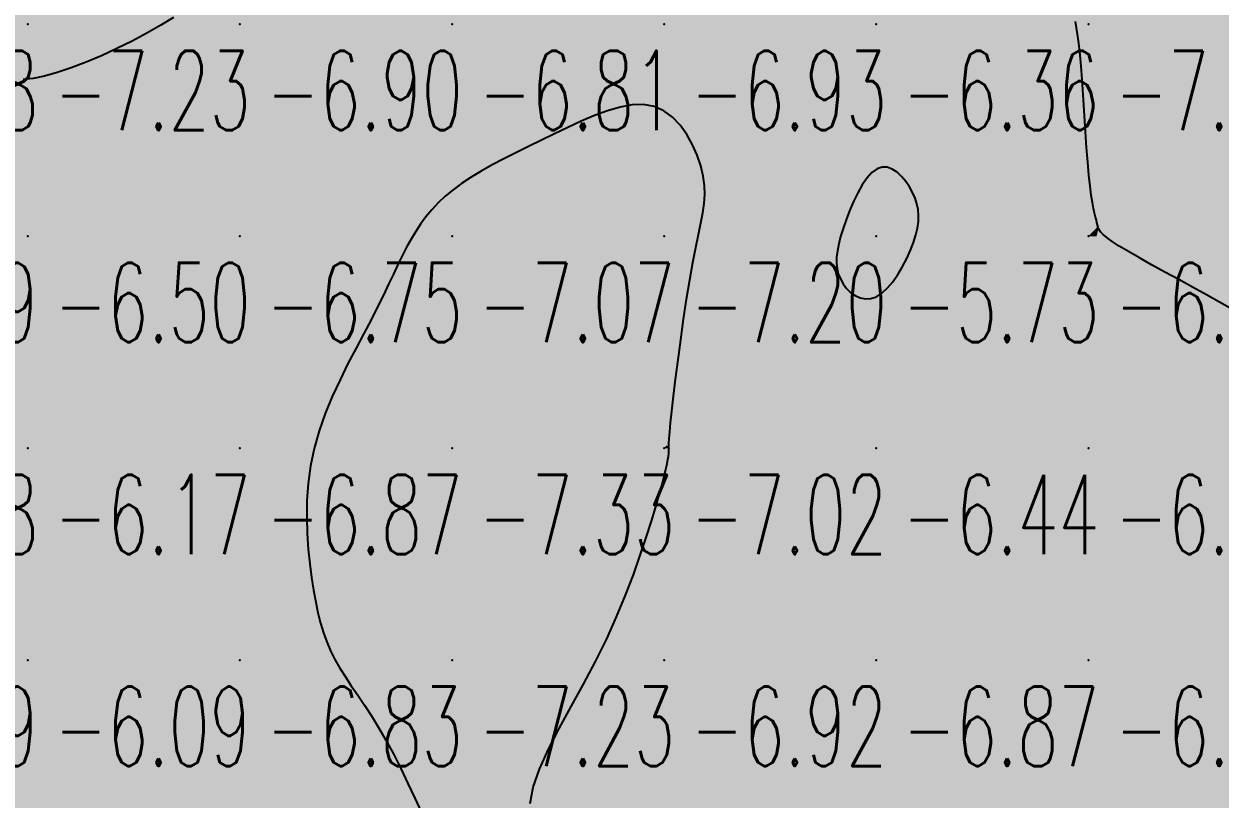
# Model space of a CAD drawing. Header units: millimetres. Extents: x 88261 to 90953, y 390274 to 392322.
# Drawn here: x 90070.1 to 90126.5, y 390950.7 to 390987.3 of the extents above; entities that cross this region are included whole.
import ezdxf
from ezdxf.enums import TextEntityAlignment as Align

# ---------------------------------------------------------------- set-up
doc = ezdxf.new("R2010")
doc.units = ezdxf.units.MM
doc.header["$LTSCALE"] = 25
for name, color, linetype in [('CN_03_00', 7, 'Continuous'), ('COTEAlt', 7, 'Continuous'), ('TN_COLORIAGE', 7, 'Continuous')]:
    doc.layers.add(name, color=color, linetype=linetype)
doc.styles.add('Simplex 1.0', font='Simplex.shx', dxfattribs={"width": 0.99, "height": 2.5})
doc.styles.get("Standard").update_dxf_attribs({"font": 'times.ttf'})

# ---------------------------------------------------------------- blocks, each defined once
blk = doc.blocks.new('COTE')
at = {"color": 0}
blk.add_point((0, 0), dxfattribs=at)
at = {"layer": 'COTEAlt'}
blk.add_attdef('ALT', text='', height=3.75, dxfattribs=at).set_placement((1.25, -1.25), align=Align.TOP_LEFT)

msp = doc.modelspace()

# ---------------------------------------------------------------- linework, layer by layer
at = {"layer": 'CN_03_00', "elevation": -7, "flags": 128}
for points in [[(90077.114, 390987.561), (90076.516, 390987.19), (90075.864, 390986.818), (90075.17, 390986.449), (90074.449, 390986.093), (90073.718, 390985.757), (90072.995, 390985.451), (90072.295, 390985.183), (90071.635, 390984.96), (90071.032, 390984.793), (90070.499, 390984.686), (90070.03, 390984.637)], [(90127.014, 390973.792), (90126.435, 390974.123), (90125.814, 390974.47), (90125.165, 390974.829), (90124.506, 390975.191), (90123.855, 390975.548), (90123.231, 390975.892), (90122.653, 390976.216), (90122.138, 390976.512), (90121.705, 390976.772), (90121.367, 390976.991), (90121.116, 390977.173), (90120.938, 390977.325), (90120.819, 390977.454), (90120.745, 390977.567), (90120.702, 390977.671), (90120.677, 390977.773), (90120.655, 390977.881), (90120.627, 390978.001), (90120.589, 390978.144), (90120.545, 390978.321), (90120.495, 390978.545), (90120.441, 390978.826), (90120.385, 390979.175), (90120.328, 390979.604), (90120.271, 390980.124), (90120.217, 390980.74), (90120.164, 390981.431), (90120.113, 390982.169), (90120.063, 390982.928), (90120.015, 390983.68), (90119.968, 390984.397), (90119.922, 390985.053), (90119.876, 390985.619), (90119.831, 390986.079), (90119.786, 390986.453), (90119.74, 390986.771), (90119.691, 390987.065), (90119.64, 390987.364)], [(90093.933, 390950.48), (90094.072, 390951.246), (90094.371, 390952.103), (90094.794, 390953.033), (90095.306, 390954.022), (90095.872, 390955.053), (90096.455, 390956.11), (90097.021, 390957.178), (90097.54, 390958.24), (90098.008, 390959.285), (90098.427, 390960.298), (90098.798, 390961.269), (90099.125, 390962.185), (90099.408, 390963.033), (90099.65, 390963.801), (90099.854, 390964.476), (90100.02, 390965.05), (90100.153, 390965.53), (90100.257, 390965.925), (90100.335, 390966.245), (90100.391, 390966.502), (90100.428, 390966.704), (90100.451, 390966.862), (90100.463, 390966.987), (90100.468, 390967.089), (90100.47, 390967.19), (90100.472, 390967.312), (90100.478, 390967.475), (90100.492, 390967.703), (90100.516, 390968.017), (90100.556, 390968.44), (90100.614, 390968.992), (90100.693, 390969.688), (90100.791, 390970.502), (90100.905, 390971.401), (90101.032, 390972.352), (90101.167, 390973.32), (90101.309, 390974.273), (90101.453, 390975.176), (90101.597, 390975.997), (90101.737, 390976.71), (90101.868, 390977.325), (90101.982, 390977.864), (90102.073, 390978.345), (90102.136, 390978.787), (90102.164, 390979.211), (90102.151, 390979.635), (90102.09, 390980.08), (90101.976, 390980.559), (90101.81, 390981.057), (90101.593, 390981.556), (90101.325, 390982.035), (90101.009, 390982.474), (90100.644, 390982.854), (90100.233, 390983.156), (90099.777, 390983.358), (90099.277, 390983.447), (90098.739, 390983.433), (90098.17, 390983.332), (90097.576, 390983.159), (90096.964, 390982.93), (90096.341, 390982.661), (90095.712, 390982.366), (90095.084, 390982.063), (90094.463, 390981.764), (90093.855, 390981.47), (90093.263, 390981.18), (90092.692, 390980.892), (90092.146, 390980.604), (90091.629, 390980.316), (90091.145, 390980.025), (90090.7, 390979.73), (90090.296, 390979.43), (90089.93, 390979.124), (90089.599, 390978.811), (90089.298, 390978.489), (90089.023, 390978.157), (90088.771, 390977.815), (90088.538, 390977.462), (90088.319, 390977.096), (90088.11, 390976.717), (90087.906, 390976.319), (90087.7, 390975.899), (90087.487, 390975.452), (90087.259, 390974.973), (90087.012, 390974.459), (90086.738, 390973.903), (90086.432, 390973.302), (90086.09, 390972.653), (90085.724, 390971.961), (90085.345, 390971.23), (90084.969, 390970.469), (90084.607, 390969.682), (90084.274, 390968.875), (90083.984, 390968.055), (90083.748, 390967.229), (90083.578, 390966.401), (90083.468, 390965.579), (90083.412, 390964.769), (90083.399, 390963.978), (90083.423, 390963.212), (90083.476, 390962.479), (90083.548, 390961.784), (90083.633, 390961.134), (90083.724, 390960.534), (90083.822, 390959.979), (90083.93, 390959.464), (90084.051, 390958.983), (90084.188, 390958.529), (90084.345, 390958.096), (90084.525, 390957.679), (90084.73, 390957.27), (90084.963, 390956.864), (90085.221, 390956.454), (90085.502, 390956.031), (90085.802, 390955.588), (90086.118, 390955.118), (90086.448, 390954.614), (90086.788, 390954.066), (90087.134, 390953.469), (90087.484, 390952.818), (90087.832, 390952.131), (90088.172, 390951.426), (90088.498, 390950.725), (90088.805, 390950.047)]]:
    msp.add_lwpolyline(points, dxfattribs=at)
at = {"layer": 'CN_03_00', "elevation": -6, "flags": 128}
msp.add_lwpolyline([(90110.519, 390974.556), (90110.779, 390974.797), (90111.03, 390975.095), (90111.268, 390975.437), (90111.49, 390975.807), (90111.689, 390976.192), (90111.863, 390976.578), (90112.007, 390976.951), (90112.117, 390977.3), (90112.192, 390977.626), (90112.234, 390977.933), (90112.243, 390978.223), (90112.219, 390978.502), (90112.163, 390978.773), (90112.076, 390979.04), (90111.958, 390979.306), (90111.81, 390979.572), (90111.637, 390979.829), (90111.442, 390980.062), (90111.229, 390980.26), (90111.002, 390980.408), (90110.767, 390980.494), (90110.526, 390980.505), (90110.284, 390980.426), (90110.046, 390980.251), (90109.813, 390979.991), (90109.589, 390979.664), (90109.376, 390979.286), (90109.177, 390978.873), (90108.995, 390978.444), (90108.831, 390978.016), (90108.689, 390977.604), (90108.571, 390977.223), (90108.479, 390976.873), (90108.415, 390976.551), (90108.379, 390976.251), (90108.374, 390975.973), (90108.4, 390975.711), (90108.461, 390975.462), (90108.556, 390975.223), (90108.688, 390974.993), (90108.851, 390974.779), (90109.042, 390974.591), (90109.257, 390974.439), (90109.49, 390974.333), (90109.737, 390974.282), (90109.994, 390974.296), (90110.256, 390974.385), (90110.519, 390974.556)], close=True, dxfattribs=at)
at = {"layer": 'TN_COLORIAGE', "color": 161}
for points in [[(90070.249, 390997.239, -7), (90066.006, 390992.996, -7), (90070.249, 390987.239, -7), (90066.102, 390987.239, -7)], [(90070.249, 390997.239, -7.259), (90070.249, 390987.239, -7.259), (90080.249, 390997.239, -7.259)], [(90080.249, 390997.239, -7), (90080.249, 390990.065, -7), (90070.249, 390987.239, -7), (90077.15, 390987.239, -7)], [(90120.249, 390997.239, -7), (90118.792, 390995.783, -7), (90120.249, 390987.239, -7), (90119.527, 390987.239, -7)], [(90120.249, 390997.239, -7.408), (90120.249, 390987.239, -7.408), (90130.249, 390997.239, -7.408)], [(90120.249, 390987.239, -7.408), (90130.249, 390987.239, -7.408), (90130.249, 390997.239, -7.408)], [(90068.049, 390985.04, -7.227), (90066.102, 390987.239, -7.227), (90070.249, 390987.239, -7.227)], [(90068.049, 390985.04, -7.227), (90070.249, 390984.119, -7.227), (90070.249, 390987.239, -7.227)], [(90070.249, 390984.119, -7.227), (90077.15, 390987.239, -7.227), (90070.249, 390987.239, -7.227)], [(90119.87, 390986.861, -7.05), (90119.527, 390987.239, -7.05), (90120.249, 390987.239, -7.05)], [(90119.87, 390986.861, -7.05), (90120.249, 390979.032, -7.05), (90120.249, 390987.239, -7.05)], [(90130.249, 390987.239, -7), (90120.762, 390977.753, -7), (90120.249, 390987.239, -7), (90120.249, 390979.032, -7)], [(90130.249, 390977.239, -7), (90120.634, 390977.239, -7), (90130.249, 390987.239, -7), (90120.762, 390977.753, -7)], [(90100.249, 390977.239, -7), (90100.249, 390984.625, -7), (90090.249, 390977.239, -7), (90095.001, 390981.992, -7)], [(90102.664, 390979.654, -7.204), (90100.249, 390984.625, -7.204), (90100.249, 390977.239, -7.204)], [(90090.249, 390979.788, -7.065), (90095.001, 390981.992, -7.065), (90090.249, 390977.239, -7.065)], [(90088.205, 390977.239, -7.065), (90090.249, 390979.788, -7.065), (90090.249, 390977.239, -7.065)], [(90101.636, 390977.239, -7.204), (90102.664, 390979.654, -7.204), (90100.249, 390977.239, -7.204)], [(90090.249, 390967.239, -7), (90083.014, 390967.239, -7), (90090.249, 390977.239, -7), (90086.843, 390973.834, -7)], [(90088.205, 390977.239, -7.065), (90086.843, 390973.834, -7.065), (90090.249, 390977.239, -7.065)], [(90090.249, 390977.239, -7.204), (90090.249, 390967.239, -7.204), (90100.249, 390977.239, -7.204)], [(90090.249, 390967.239, -7.204), (90100.249, 390967.239, -7.204), (90100.249, 390977.239, -7.204)], [(90100.249, 390977.239, -7), (90101.636, 390977.239, -7), (90100.249, 390967.239, -7), (90100.378, 390967.368, -7)], [(90126.932, 390973.923, -7.272), (90120.634, 390977.239, -7.272), (90130.249, 390977.239, -7.272)], [(90083.59, 390960.581, -7.331), (90083.014, 390967.239, -7.331), (90090.249, 390967.239, -7.331)], [(90090.249, 390967.239, -7), (90083.59, 390960.581, -7), (90090.249, 390957.239, -7), (90084.424, 390957.239, -7)], [(90090.249, 390967.239, -7.017), (90090.249, 390957.239, -7.017), (90100.249, 390967.239, -7.017)], [(90090.249, 390957.239, -7), (90097.588, 390957.239, -7), (90100.249, 390967.239, -7), (90100.249, 390965.594, -7)], [(90100.378, 390967.368, -7.017), (90100.538, 390967.239, -7.017), (90100.249, 390967.239, -7.017)], [(90100.538, 390967.239, -7.017), (90100.249, 390965.594, -7.017), (90100.249, 390967.239, -7.017)], [(90087.093, 390954.083, -7.232), (90084.424, 390957.239, -7.232), (90090.249, 390957.239, -7.232)], [(90090.249, 390957.239, -7), (90087.093, 390954.083, -7), (90090.249, 390947.239, -7), (90090.01, 390947.239, -7)], [(90090.249, 390957.239, -7), (90097.588, 390957.239, -7), (90090.249, 390947.239, -7), (90091.525, 390948.516, -7)]]:
    msp.add_solid(points, dxfattribs=at)
at = {"layer": 'TN_COLORIAGE', "color": 151}
for points in [[(90080.249, 390990.065, -6.876), (90087.013, 390997.239, -6.876), (90080.249, 390987.239, -6.876), (90090.249, 390997.239, -6.876)], [(90080.249, 390987.239, -6.876), (90090.249, 390987.239, -6.876), (90090.249, 390997.239, -6.876)], [(90090.249, 390997.239, -6.741), (90090.249, 390987.239, -6.741), (90100.249, 390997.239, -6.741)], [(90090.249, 390987.239, -6.741), (90100.249, 390987.239, -6.741), (90100.249, 390997.239, -6.741)], [(90100.249, 390997.239, -6.893), (90100.249, 390987.239, -6.893), (90110.249, 390997.239, -6.893)], [(90100.249, 390987.239, -6.893), (90110.249, 390987.239, -6.893), (90110.249, 390997.239, -6.893)], [(90115.194, 390997.239, -6.359), (90118.792, 390995.783, -6.359), (90110.249, 390997.239, -6.359), (90110.249, 390987.239, -6.359)], [(90119.527, 390987.239, -6.359), (90118.792, 390995.783, -6.359), (90110.249, 390987.239, -6.359)], [(90077.15, 390987.239, -6.898), (90080.249, 390990.065, -6.898), (90080.249, 390987.239, -6.898)], [(90077.15, 390987.239, -6.499), (90070.249, 390984.119, -6.499), (90080.249, 390987.239, -6.499), (90070.249, 390977.239, -6.499)], [(90070.249, 390977.239, -6.898), (90080.249, 390977.239, -6.898), (90080.249, 390987.239, -6.898)], [(90080.249, 390987.239, -6.809), (90080.249, 390977.239, -6.809), (90090.249, 390987.239, -6.809)], [(90090.249, 390979.788, -6.745), (90088.205, 390977.239, -6.745), (90090.249, 390987.239, -6.745), (90080.249, 390977.239, -6.745)], [(90095.001, 390981.992, -6.809), (90090.249, 390979.788, -6.809), (90100.249, 390987.239, -6.809), (90090.249, 390987.239, -6.809)], [(90095.001, 390981.992, -6.928), (90100.249, 390984.625, -6.928), (90100.249, 390987.239, -6.928)], [(90100.249, 390984.625, -6.359), (90102.664, 390979.654, -6.359), (90100.249, 390987.239, -6.359), (90110.249, 390987.239, -6.359)], [(90102.664, 390979.654, -6), (90101.636, 390977.239, -6), (90110.249, 390987.239, -6), (90108.43, 390977.239, -6)], [(90108.43, 390977.239, -6.359), (90110.249, 390981.512, -6.359), (90110.249, 390987.239, -6.359)], [(90119.527, 390987.239, -6), (90119.87, 390986.861, -6), (90110.249, 390987.239, -6), (90112.28, 390979.271, -6)], [(90112.28, 390979.271, -6.359), (90110.249, 390981.512, -6.359), (90110.249, 390987.239, -6.359)], [(90120.249, 390979.032, -6), (90119.87, 390986.861, -6), (90120.249, 390977.239, -6), (90112.28, 390979.271, -6)], [(90070.249, 390984.119, -6.195), (90068.049, 390985.04, -6.195), (90070.249, 390977.239, -6.195), (90060.249, 390977.239, -6.195)], [(90112.28, 390979.271, -6.989), (90112.378, 390977.239, -6.989), (90120.249, 390977.239, -6.989)], [(90120.249, 390979.032, -6.989), (90120.762, 390977.753, -6.989), (90120.249, 390977.239, -6.989)], [(90120.762, 390977.753, -6.989), (90120.634, 390977.239, -6.989), (90120.249, 390977.239, -6.989)], [(90060.249, 390977.239, -6.499), (90060.249, 390967.239, -6.499), (90070.249, 390977.239, -6.499)], [(90060.249, 390967.239, -6.499), (90070.249, 390967.239, -6.499), (90070.249, 390977.239, -6.499)], [(90070.249, 390977.239, -6.745), (90070.249, 390967.239, -6.745), (90080.249, 390977.239, -6.745)], [(90070.249, 390967.239, -6.745), (90080.249, 390967.239, -6.745), (90080.249, 390977.239, -6.745)], [(90086.843, 390973.834, -6.745), (90088.205, 390977.239, -6.745), (90080.249, 390967.239, -6.745), (90080.249, 390977.239, -6.745)], [(90100.378, 390967.368, -6), (90101.636, 390977.239, -6), (90108.165, 390975.155, -6), (90108.43, 390977.239, -6)], [(90120.249, 390977.239, -6), (90112.378, 390977.239, -6), (90110.249, 390967.239, -6), (90110.249, 390973.479, -6)], [(90110.249, 390967.239, -6.989), (90120.249, 390967.239, -6.989), (90120.249, 390977.239, -6.989)], [(90120.634, 390977.239, -6.452), (90126.932, 390973.923, -6.452), (90120.249, 390977.239, -6.452), (90120.249, 390967.239, -6.452)], [(90100.538, 390967.239, -6), (90100.378, 390967.368, -6), (90110.249, 390967.239, -6), (90108.165, 390975.155, -6)], [(90108.165, 390975.155, -6.444), (90110.249, 390973.479, -6.444), (90110.249, 390967.239, -6.444)], [(90086.843, 390973.834, -6.873), (90083.014, 390967.239, -6.873), (90080.249, 390967.239, -6.873)], [(90130.249, 390971.804, -6.452), (90126.932, 390973.923, -6.452), (90130.249, 390967.239, -6.452), (90120.249, 390967.239, -6.452)], [(90060.249, 390967.239, -6.167), (90060.249, 390957.239, -6.167), (90070.249, 390967.239, -6.167)], [(90060.249, 390957.239, -6.167), (90070.249, 390957.239, -6.167), (90070.249, 390967.239, -6.167)], [(90070.249, 390967.239, -6.873), (90070.249, 390957.239, -6.873), (90080.249, 390967.239, -6.873)], [(90070.249, 390957.239, -6.873), (90080.249, 390957.239, -6.873), (90080.249, 390967.239, -6.873)], [(90083.014, 390967.239, -6.834), (90083.59, 390960.581, -6.834), (90080.249, 390967.239, -6.834), (90080.249, 390957.239, -6.834)], [(90100.249, 390965.594, -6.444), (90100.538, 390967.239, -6.444), (90100.249, 390957.239, -6.444), (90110.249, 390967.239, -6.444)], [(90100.249, 390957.239, -6.444), (90110.249, 390957.239, -6.444), (90110.249, 390967.239, -6.444)], [(90110.249, 390967.239, -6.452), (90110.249, 390957.239, -6.452), (90120.249, 390967.239, -6.452)], [(90110.249, 390957.239, -6.452), (90120.249, 390957.239, -6.452), (90120.249, 390967.239, -6.452)], [(90120.249, 390967.239, -6.772), (90120.249, 390957.239, -6.772), (90130.249, 390967.239, -6.772)], [(90120.249, 390957.239, -6.772), (90130.249, 390957.239, -6.772), (90130.249, 390967.239, -6.772)], [(90100.249, 390965.594, -6.916), (90097.588, 390957.239, -6.916), (90100.249, 390957.239, -6.916)], [(90084.424, 390957.239, -6.834), (90083.59, 390960.581, -6.834), (90080.249, 390957.239, -6.834)], [(90060.249, 390957.239, -6), (90060.249, 390950.897, -6), (90070.249, 390957.239, -6), (90065.608, 390952.598, -6)], [(90065.608, 390952.598, -6.094), (90070.249, 390951.042, -6.094), (90070.249, 390957.239, -6.094)], [(90080.249, 390957.239, -6), (90070.896, 390947.886, -6), (90070.249, 390957.239, -6), (90070.249, 390951.042, -6)], [(90080.249, 390957.239, -6), (90070.896, 390947.886, -6), (90080.249, 390947.239, -6), (90071.289, 390947.239, -6)], [(90084.424, 390957.239, -6.497), (90087.093, 390954.083, -6.497), (90080.249, 390957.239, -6.497), (90080.249, 390947.239, -6.497)], [(90091.525, 390948.516, -6.916), (90097.588, 390957.239, -6.916), (90100.249, 390957.239, -6.916)], [(90100.249, 390947.621, -6.916), (90091.525, 390948.516, -6.916), (90100.249, 390957.239, -6.916)], [(90100.249, 390947.621, -6.868), (90100.495, 390947.485, -6.868), (90100.249, 390957.239, -6.868), (90110.249, 390957.239, -6.868)], [(90100.641, 390947.239, -6.868), (90100.495, 390947.485, -6.868), (90110.249, 390947.239, -6.868), (90110.249, 390957.239, -6.868)], [(90110.249, 390957.239, -6.475), (90110.249, 390947.239, -6.475), (90120.249, 390957.239, -6.475)], [(90110.249, 390947.239, -6.475), (90120.249, 390947.239, -6.475), (90120.249, 390957.239, -6.475)], [(90120.249, 390957.239, -6.255), (90120.249, 390947.239, -6.255), (90130.249, 390957.239, -6.255)], [(90120.249, 390947.239, -6.255), (90130.249, 390947.239, -6.255), (90130.249, 390957.239, -6.255)], [(90090.01, 390947.239, -6.497), (90087.093, 390954.083, -6.497), (90080.249, 390947.239, -6.497)]]:
    msp.add_solid(points, dxfattribs=at)
at = {"layer": 'TN_COLORIAGE', "color": 141}
for points in [[(90110.249, 390981.512, -5.732), (90108.43, 390977.239, -5.732), (90110.249, 390977.239, -5.732)], [(90110.249, 390981.512, -5.732), (90112.28, 390979.271, -5.732), (90110.249, 390977.239, -5.732)], [(90112.378, 390977.239, -5.732), (90112.28, 390979.271, -5.732), (90110.249, 390977.239, -5.732)], [(90108.165, 390975.155, -5.732), (90108.43, 390977.239, -5.732), (90110.249, 390977.239, -5.732)], [(90110.249, 390973.479, -5.732), (90108.165, 390975.155, -5.732), (90110.249, 390977.239, -5.732)], [(90110.249, 390973.479, -5.732), (90112.378, 390977.239, -5.732), (90110.249, 390977.239, -5.732)], [(90070.249, 390951.042, -5.891), (90065.608, 390952.598, -5.891), (90070.249, 390947.239, -5.891), (90060.249, 390947.239, -5.891)], [(90070.249, 390951.042, -5.942), (90070.896, 390947.886, -5.942), (90070.249, 390947.239, -5.942)]]:
    msp.add_solid(points, dxfattribs=at)

# ---------------------------------------------------------------- block references
at = {"layer": 'COTEAlt'}
ref = msp.add_blockref('COTE', (90060.249, 390987.239), dxfattribs=at)
ref.add_attrib('ALT', '-6.68', dxfattribs={"height": 3.75, "style": 'Simplex 1.0', "width": 0.6}).set_placement((90061.499, 390985.989), align=Align.TOP_LEFT)
ref = msp.add_blockref('COTE', (90070.249, 390987.239), dxfattribs=at)
ref.add_attrib('ALT', '-7.23', dxfattribs={"height": 3.75, "style": 'Simplex 1.0', "width": 0.6}).set_placement((90071.499, 390985.989), align=Align.TOP_LEFT)
ref = msp.add_blockref('COTE', (90080.249, 390987.239), dxfattribs=at)
ref.add_attrib('ALT', '-6.90', dxfattribs={"height": 3.75, "style": 'Simplex 1.0', "width": 0.6}).set_placement((90081.499, 390985.989), align=Align.TOP_LEFT)
ref = msp.add_blockref('COTE', (90090.249, 390987.239), dxfattribs=at)
ref.add_attrib('ALT', '-6.81', dxfattribs={"height": 3.75, "style": 'Simplex 1.0', "width": 0.6}).set_placement((90091.499, 390985.989), align=Align.TOP_LEFT)
ref = msp.add_blockref('COTE', (90100.249, 390987.239), dxfattribs=at)
ref.add_attrib('ALT', '-6.93', dxfattribs={"height": 3.75, "style": 'Simplex 1.0', "width": 0.6}).set_placement((90101.499, 390985.989), align=Align.TOP_LEFT)
ref = msp.add_blockref('COTE', (90110.249, 390987.239), dxfattribs=at)
ref.add_attrib('ALT', '-6.36', dxfattribs={"height": 3.75, "style": 'Simplex 1.0', "width": 0.6}).set_placement((90111.499, 390985.989), align=Align.TOP_LEFT)
ref = msp.add_blockref('COTE', (90120.249, 390987.239), dxfattribs=at)
ref.add_attrib('ALT', '-7.05', dxfattribs={"height": 3.75, "style": 'Simplex 1.0', "width": 0.6}).set_placement((90121.499, 390985.989), align=Align.TOP_LEFT)
ref = msp.add_blockref('COTE', (90060.249, 390977.239), dxfattribs=at)
ref.add_attrib('ALT', '-6.19', dxfattribs={"height": 3.75, "style": 'Simplex 1.0', "width": 0.6}).set_placement((90061.499, 390975.989), align=Align.TOP_LEFT)
ref = msp.add_blockref('COTE', (90070.249, 390977.239), dxfattribs=at)
ref.add_attrib('ALT', '-6.50', dxfattribs={"height": 3.75, "style": 'Simplex 1.0', "width": 0.6}).set_placement((90071.499, 390975.989), align=Align.TOP_LEFT)
ref = msp.add_blockref('COTE', (90080.249, 390977.239), dxfattribs=at)
ref.add_attrib('ALT', '-6.75', dxfattribs={"height": 3.75, "style": 'Simplex 1.0', "width": 0.6}).set_placement((90081.499, 390975.989), align=Align.TOP_LEFT)
ref = msp.add_blockref('COTE', (90090.249, 390977.239), dxfattribs=at)
ref.add_attrib('ALT', '-7.07', dxfattribs={"height": 3.75, "style": 'Simplex 1.0', "width": 0.6}).set_placement((90091.499, 390975.989), align=Align.TOP_LEFT)
ref = msp.add_blockref('COTE', (90100.249, 390977.239), dxfattribs=at)
ref.add_attrib('ALT', '-7.20', dxfattribs={"height": 3.75, "style": 'Simplex 1.0', "width": 0.6}).set_placement((90101.499, 390975.989), align=Align.TOP_LEFT)
ref = msp.add_blockref('COTE', (90110.249, 390977.239), dxfattribs=at)
ref.add_attrib('ALT', '-5.73', dxfattribs={"height": 3.75, "style": 'Simplex 1.0', "width": 0.6}).set_placement((90111.499, 390975.989), align=Align.TOP_LEFT)
ref = msp.add_blockref('COTE', (90120.249, 390977.239), dxfattribs=at)
ref.add_attrib('ALT', '-6.99', dxfattribs={"height": 3.75, "style": 'Simplex 1.0', "width": 0.6}).set_placement((90121.499, 390975.989), align=Align.TOP_LEFT)
ref = msp.add_blockref('COTE', (90060.249, 390967.239), dxfattribs=at)
ref.add_attrib('ALT', '-6.08', dxfattribs={"height": 3.75, "style": 'Simplex 1.0', "width": 0.6}).set_placement((90061.499, 390965.989), align=Align.TOP_LEFT)
ref = msp.add_blockref('COTE', (90070.249, 390967.239), dxfattribs=at)
ref.add_attrib('ALT', '-6.17', dxfattribs={"height": 3.75, "style": 'Simplex 1.0', "width": 0.6}).set_placement((90071.499, 390965.989), align=Align.TOP_LEFT)
ref = msp.add_blockref('COTE', (90080.249, 390967.239), dxfattribs=at)
ref.add_attrib('ALT', '-6.87', dxfattribs={"height": 3.75, "style": 'Simplex 1.0', "width": 0.6}).set_placement((90081.499, 390965.989), align=Align.TOP_LEFT)
ref = msp.add_blockref('COTE', (90090.249, 390967.239), dxfattribs=at)
ref.add_attrib('ALT', '-7.33', dxfattribs={"height": 3.75, "style": 'Simplex 1.0', "width": 0.6}).set_placement((90091.499, 390965.989), align=Align.TOP_LEFT)
ref = msp.add_blockref('COTE', (90100.249, 390967.239), dxfattribs=at)
ref.add_attrib('ALT', '-7.02', dxfattribs={"height": 3.75, "style": 'Simplex 1.0', "width": 0.6}).set_placement((90101.499, 390965.989), align=Align.TOP_LEFT)
ref = msp.add_blockref('COTE', (90110.249, 390967.239), dxfattribs=at)
ref.add_attrib('ALT', '-6.44', dxfattribs={"height": 3.75, "style": 'Simplex 1.0', "width": 0.6}).set_placement((90111.499, 390965.989), align=Align.TOP_LEFT)
ref = msp.add_blockref('COTE', (90120.249, 390967.239), dxfattribs=at)
ref.add_attrib('ALT', '-6.45', dxfattribs={"height": 3.75, "style": 'Simplex 1.0', "width": 0.6}).set_placement((90121.499, 390965.989), align=Align.TOP_LEFT)
ref = msp.add_blockref('COTE', (90060.249, 390957.239), dxfattribs=at)
ref.add_attrib('ALT', '-6.19', dxfattribs={"height": 3.75, "style": 'Simplex 1.0', "width": 0.6}).set_placement((90061.499, 390955.989), align=Align.TOP_LEFT)
ref = msp.add_blockref('COTE', (90070.249, 390957.239), dxfattribs=at)
ref.add_attrib('ALT', '-6.09', dxfattribs={"height": 3.75, "style": 'Simplex 1.0', "width": 0.6}).set_placement((90071.499, 390955.989), align=Align.TOP_LEFT)
ref = msp.add_blockref('COTE', (90080.249, 390957.239), dxfattribs=at)
ref.add_attrib('ALT', '-6.83', dxfattribs={"height": 3.75, "style": 'Simplex 1.0', "width": 0.6}).set_placement((90081.499, 390955.989), align=Align.TOP_LEFT)
ref = msp.add_blockref('COTE', (90090.249, 390957.239), dxfattribs=at)
ref.add_attrib('ALT', '-7.23', dxfattribs={"height": 3.75, "style": 'Simplex 1.0', "width": 0.6}).set_placement((90091.499, 390955.989), align=Align.TOP_LEFT)
ref = msp.add_blockref('COTE', (90100.249, 390957.239), dxfattribs=at)
ref.add_attrib('ALT', '-6.92', dxfattribs={"height": 3.75, "style": 'Simplex 1.0', "width": 0.6}).set_placement((90101.499, 390955.989), align=Align.TOP_LEFT)
ref = msp.add_blockref('COTE', (90110.249, 390957.239), dxfattribs=at)
ref.add_attrib('ALT', '-6.87', dxfattribs={"height": 3.75, "style": 'Simplex 1.0', "width": 0.6}).set_placement((90111.499, 390955.989), align=Align.TOP_LEFT)
ref = msp.add_blockref('COTE', (90120.249, 390957.239), dxfattribs=at)
ref.add_attrib('ALT', '-6.48', dxfattribs={"height": 3.75, "style": 'Simplex 1.0', "width": 0.6}).set_placement((90121.499, 390955.989), align=Align.TOP_LEFT)

doc.saveas('drawing.dxf')
